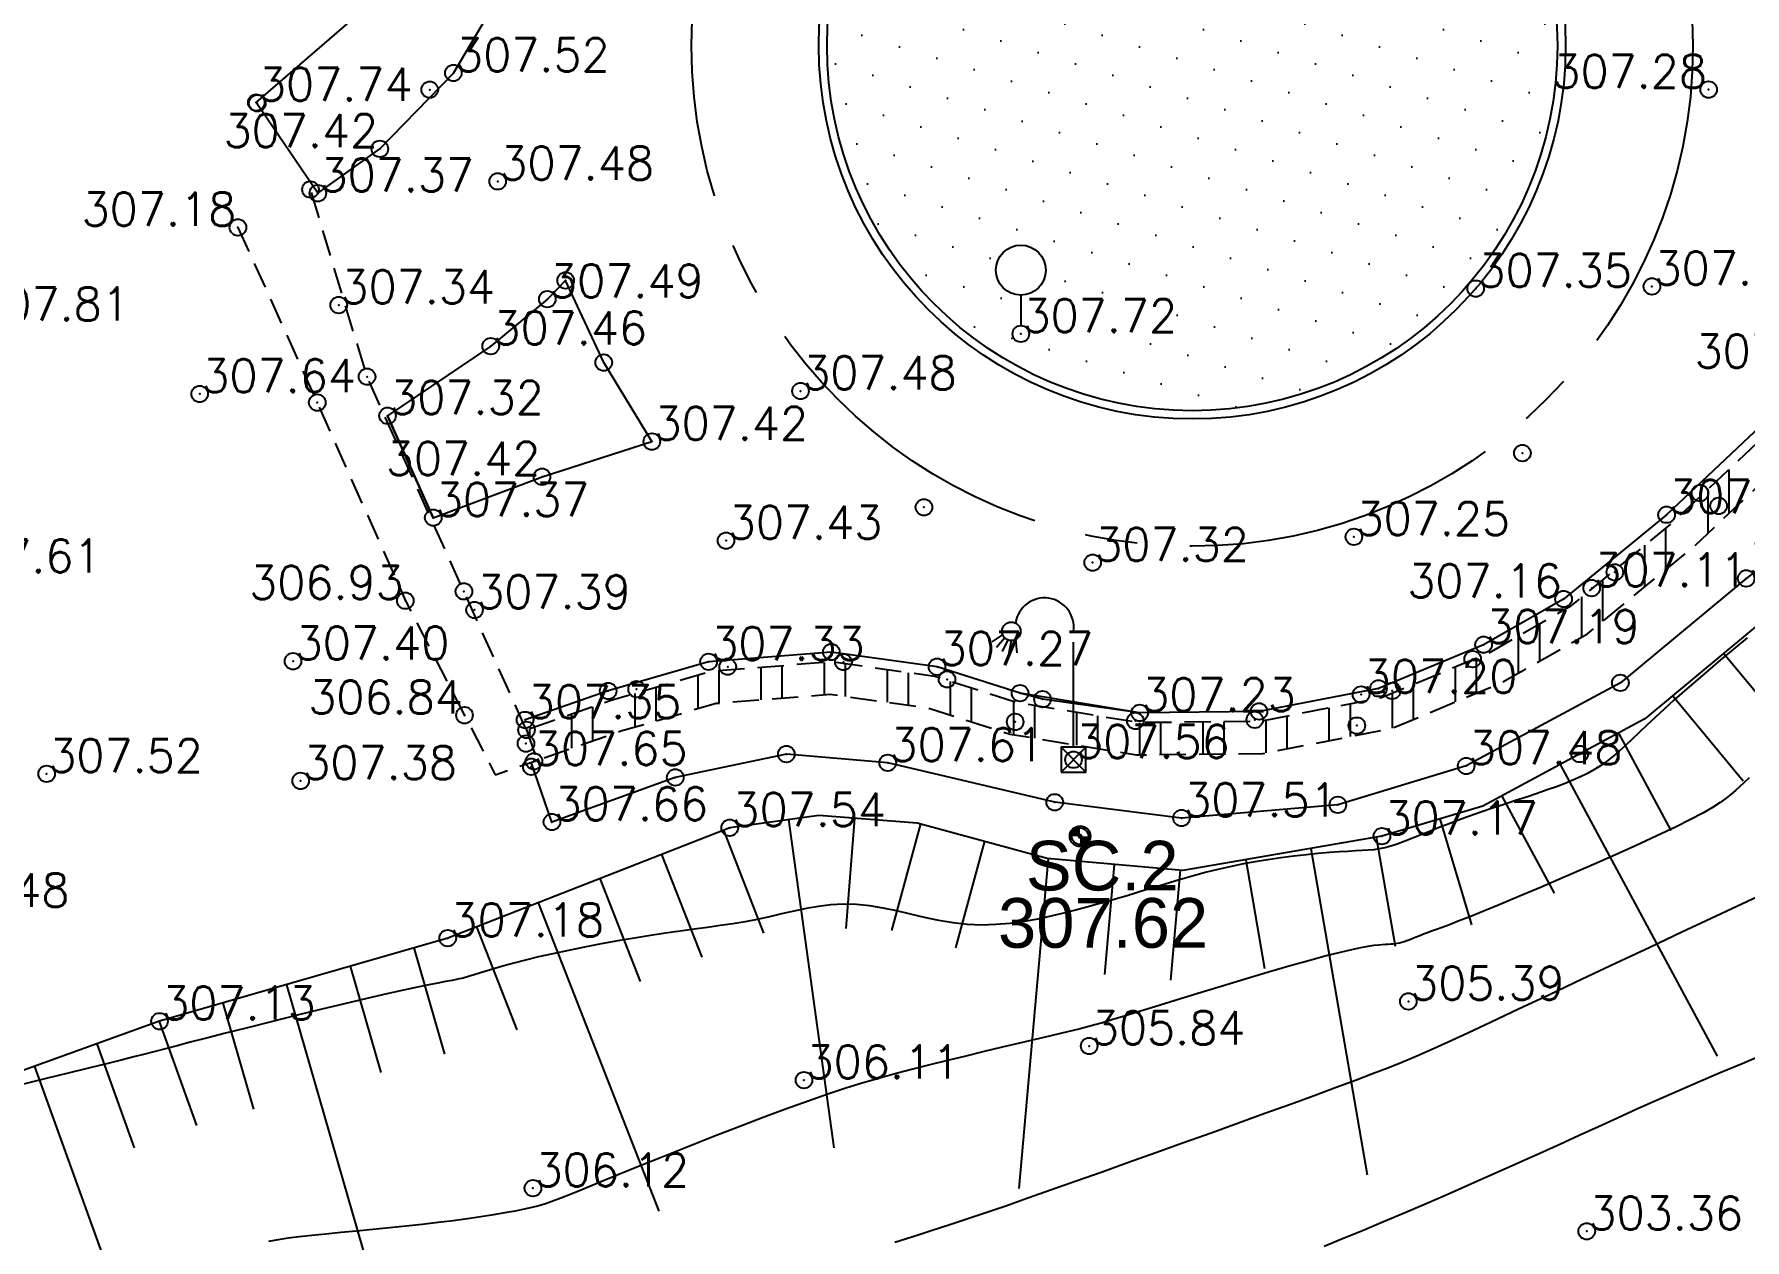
# Model space of a CAD drawing. Header units: millimetres. Extents: x 524954 to 526204, y 9523489 to 9524010.
# Drawn here: x 526040 to 526091.6, y 9523838.7 to 9523875.1 of the extents above; entities that cross this region are included whole.
import ezdxf
from ezdxf.enums import TextEntityAlignment as Align

# ---------------------------------------------------------------- set-up
doc = ezdxf.new("R2010")
doc.units = ezdxf.units.MM
doc.header["$PDMODE"] = 32
doc.header["$PDSIZE"] = 0.5
doc.linetypes.add('AXES2', pattern=[28.575, 19.05, -3.175, 3.175, -3.175])
doc.linetypes.add('CACHE2', pattern=[4.7625, 3.175, -1.5875])
for name, color, linetype in [('Axe_Route_Existante', 1, 'AXES2'), ('Bord_Route_Existante', 6, 'Continuous'), ('Caniveau', 5, 'CACHE2'), ('CN_01_00', 3, 'Continuous'), ('CN_02_00', 4, 'Continuous'), ('CN_05_00', 6, 'Continuous'), ('Haut_Talus', 30, 'Continuous'), ('Réseau_Electrique', 1, 'CACHE2'), ('Signalisation', 7, 'Continuous'), ('Talus', 2, 'Continuous'), ('TopoAlt', 3, 'Continuous'), ('TopoAlt polygo', 7, 'Continuous'), ('TOPOJIS', 7, 'Continuous'), ('TOPOJIS polygo', 1, 'Continuous'), ('TopoMat polygo', 1, 'Continuous'), ('Végétation_Plantation', 70, 'Continuous')]:
    doc.layers.add(name, color=color, linetype=linetype)
doc.layers.add('Bord_Route_Existante_POLY3D', color=6, linetype='Continuous', plot=False)
doc.layers.add('Trottoir', color=7, linetype='Continuous', true_color=0xff6666)
doc.styles.add('Arial 1.0', font='arial.ttf', dxfattribs={"width": 0.99, "height": 1})
doc.styles.add('Simplex 1.0', font='Simplex.shx', dxfattribs={"width": 0.99, "height": 1})

# ---------------------------------------------------------------- blocks, each defined once
blk = doc.blocks.new('TCPOINT M')
at = {"color": 0}
blk.add_point((0, 0), dxfattribs=at)
at = {"layer": 'TopoAlt', "style": 'Simplex 1.0', "width": 0.99}
blk.add_attdef('ALT', (0.15, 0.15), '', height=1, dxfattribs=at)
blk = doc.blocks.new('l006')
at = {"color": 0, "linetype": 'Continuous'}
for p, q in [((-0.374983, 0.374983), (0.374983, -0.374983)), ((0.374983, 0.374983), (-0.374983, -0.374983))]:
    blk.add_line(p, q, dxfattribs=at)
at = {"color": 0}
for points in [[(-2.13811, 3.780655), (-2.462092, 3.556373)], [(-2.076053, 3.680811), (-2.327604, 3.38372)], [(-1.982361, 3.616916), (-2.1506, 3.266515)], [(-1.751571, 3.624204), (-1.711147, 3.227417)], [(0, 0.374983), (0, 3.874983)], [(-1.881771, 3.595557), (-1.952051, 3.211468)]]:
    blk.add_lwpolyline(points, dxfattribs=at)
at = {"color": 0, "linetype": 'Continuous'}
blk.add_lwpolyline([(-0.374983, -0.374983), (0.374983, -0.374983), (0.374983, 0.374983), (-0.374983, 0.374983)], close=True, dxfattribs=at)
at = {"color": 0}
blk.add_circle((-1.875, 3.874983), 0.279508, dxfattribs=at)
blk.add_arc((-0.875, 3.999983), 0.883883, 351.869898, 171.869898, dxfattribs=at)
blk = doc.blocks.new('A$C6BA54C63')
at = {"layer": 'Signalisation', "color": 0, "linetype": 'Continuous'}
blk.add_line((0.753, 1.422), (0.753, 0.5), dxfattribs=at)
blk.add_circle((0.753, 2.175), 0.753, dxfattribs=at)
at = {"layer": 'Signalisation', "color": 0}
blk.add_circle((0.753, 0.25), 0.25, dxfattribs=at)
blk = doc.blocks.new('TCPOINT polygo')
at = {"color": 0, "const_width": 0.075}
blk.add_lwpolyline([(0, 0.0375, 1), (0, -0.0375, 1)], format="xyb", close=True, dxfattribs=at)
at = {"color": 0}
blk.add_point((0, 0), dxfattribs=at)
at = {"layer": 'TopoAlt polygo', "style": 'Arial 1.0', "width": 0.99}
blk.add_attdef('ALT', (0.15, 0.15), '', height=2, dxfattribs=at)
at = {"layer": 'TopoMat polygo', "style": 'Arial 1.0', "width": 0.99}
blk.add_attdef('MAT', text='', height=2, dxfattribs=at).set_placement((0.15, -2.5), align=Align.TOP_LEFT)
blk = doc.blocks.new('t014')
at = {"color": 0, "const_width": 1.249375}
for points in [[(0, 0.625313, 0.414214), (-0.625313, 0, 1)], [(0, -0.625312, 0.414214), (0.625313, 0, 0.414214)]]:
    blk.add_lwpolyline(points, format="xyb", dxfattribs=at)
at = {"color": 0}
blk.add_circle((0, 0), 1.25, dxfattribs=at)

msp = doc.modelspace()

# ---------------------------------------------------------------- hatches: boundary and pattern name
at = {"layer": 'Caniveau', "ltscale": 0.25}
h = msp.add_hatch(dxfattribs=at)
h.set_pattern_fill('ANSI32', color=256, scale=0.2, angle=45, style=0)
h.paths.add_polyline_path([(526054.857, 9523854.095), (526055.176, 9523853.18), (526057.708, 9523854.062), (526060.58, 9523854.898), (526064.019, 9523855.172), (526066.964, 9523854.76), (526069.458, 9523853.968), (526073.263, 9523853.341), (526077.094, 9523853.386), (526080.939, 9523854.129), (526084.301, 9523855.527), (526086.877, 9523856.998), (526090.101, 9523859.638), (526092.706, 9523862.087), (526095.405, 9523863.84), (526099.03, 9523865.226), (526103.952, 9523865.91), (526121.998, 9523867.558), (526149.067, 9523868.648), (526170.61, 9523869.449), (526170.562, 9523870.583), (526148.921, 9523869.666), (526121.916, 9523868.629), (526103.953, 9523866.946), (526098.782, 9523866.169), (526094.963, 9523864.709), (526092.105, 9523862.853), (526089.461, 9523860.366), (526086.326, 9523857.799), (526083.873, 9523856.399), (526080.658, 9523855.062), (526076.996, 9523854.354), (526073.337, 9523854.311), (526069.684, 9523854.913), (526067.179, 9523855.709), (526064.048, 9523856.147), (526060.405, 9523855.856), (526057.413, 9523854.986)])
at = {"layer": 'Végétation_Plantation'}
h = msp.add_hatch(dxfattribs=at)
h.set_pattern_fill('PELOUSE', color=256, scale=0.5, angle=285, style=0)
h.set_pattern_definition([(285, (0, 0), (1.12768772948, -0.34488459633), [0, -1.25])])
h.paths.add_polyline_path([(526085.968, 9523874.749, 0.165467), (526083.682, 9523881.47, -0.181898), (526083.185, 9523881.283), (526083.185, 9523880.361, -0.414214), (526083.435, 9523880.111, -1), (526082.935, 9523880.111, -0.414214), (526083.185, 9523880.361), (526083.185, 9523881.283, -0.414163), (526082.432, 9523882.036, -0.213595), (526082.684, 9523882.598, 0.347345), (526069.104, 9523884.091, -0.320976), (526068.391, 9523883.581), (526068.391, 9523882.659, -0.414214), (526068.641, 9523882.409, -1), (526068.141, 9523882.409, -0.414214), (526068.391, 9523882.659), (526068.391, 9523883.581, -0.010472), (526068.359, 9523883.581, 0.23673), (526063.929, 9523874.749, 1)])
h.paths.add_polyline_path([(526070.529, 9523867.973, -0.414265), (526069.776, 9523867.22), (526069.776, 9523866.298, -0.414214), (526070.026, 9523866.048, -1), (526069.526, 9523866.048, -0.414214), (526069.776, 9523866.298), (526069.776, 9523867.22, -0.414163), (526069.023, 9523867.973, -1)], flags=16)
h.paths.add_polyline_path([(526067.77, 9523883.423), (526070.943, 9523883.423), (526070.943, 9523884.173), (526067.77, 9523884.173)], flags=24)
h.paths.add_polyline_path([(526083.429, 9523867.339), (526086.579, 9523867.339), (526086.579, 9523868.089), (526083.429, 9523868.089)], flags=9)
h.paths.add_polyline_path([(526083.11, 9523880.036), (526086.26, 9523880.036), (526086.26, 9523880.786), (526083.11, 9523880.786)], flags=9)
h.paths.add_polyline_path([(526068.316, 9523882.334), (526071.394, 9523882.334), (526071.394, 9523883.084), (526068.316, 9523883.084)], flags=25)
h.paths.add_polyline_path([(526069.701, 9523865.973), (526072.874, 9523865.973), (526072.874, 9523866.723), (526069.701, 9523866.723)], flags=24)

# ---------------------------------------------------------------- linework, layer by layer
at = {"layer": 'Axe_Route_Existante', "ltscale": 0.5}
msp.add_circle((526074.949, 9523874.749), 15.112, dxfattribs=at)
at = {"layer": 'Bord_Route_Existante', "flags": 128}
for points in [[(526048.558, 9523870.293), (526050.43, 9523871.633), (526052.649, 9523873.921), (526054.576, 9523877.162)], [(526169.489, 9523870.738), (526148.91, 9523869.964), (526121.897, 9523868.926), (526103.917, 9523867.242), (526098.706, 9523866.459), (526094.827, 9523864.976), (526091.921, 9523863.088), (526089.265, 9523860.59), (526086.157, 9523858.045), (526083.742, 9523856.667), (526080.572, 9523855.348), (526076.965, 9523854.652), (526073.36, 9523854.608), (526069.754, 9523855.203), (526067.246, 9523856), (526064.056, 9523856.446), (526060.351, 9523856.15), (526057.322, 9523855.269), (526054.814, 9523854.395)], [(526052.042, 9523860.5), (526055.325, 9523861.736), (526058.639, 9523862.797), (526057.188, 9523865.181), (526056.038, 9523867.661), (526055.485, 9523867.096), (526053.778, 9523865.676), (526050.662, 9523863.578)], [(526052.042, 9523860.5), (526050.662, 9523863.578)]]:
    msp.add_lwpolyline(points, dxfattribs=at)
at = {"layer": 'Bord_Route_Existante'}
msp.add_circle((526074.949, 9523874.749), 11.27, dxfattribs=at)
at = {"layer": 'Bord_Route_Existante_POLY3D'}
for points in [[(526048.558, 9523870.293, 307.37), (526050.43, 9523871.633, 307.42), (526052.649, 9523873.921, 307.52), (526054.576, 9523877.162, 307.61)], [(526169.489, 9523870.738, 303.29), (526148.91, 9523869.964, 304.22), (526121.897, 9523868.926, 305.65), (526112.091, 9523868.027, 306.31), (526109.499, 9523867.81, 306.49), (526103.962, 9523867.286, 306.81), (526103.917, 9523867.242, 306.78), (526098.706, 9523866.459, 306.99), (526094.827, 9523864.976, 307.07), (526091.921, 9523863.088, 307.14), (526089.265, 9523860.59, 307.15), (526086.157, 9523858.045, 307.16), (526083.742, 9523856.667, 307.19), (526080.572, 9523855.348, 307.21), (526076.965, 9523854.652, 307.21), (526073.36, 9523854.608, 307.23), (526070.431, 9523855.021, 307.26), (526069.754, 9523855.203, 307.25), (526067.246, 9523856, 307.27), (526064.056, 9523856.446, 307.3), (526060.351, 9523856.15, 307.33), (526057.322, 9523855.269, 307.38), (526054.814, 9523854.395, 307.35)]]:
    msp.add_polyline3d(points, dxfattribs=at)
msp.add_polyline3d([(526050.662, 9523863.578, 307.32), (526052.042, 9523860.5, 307.37), (526055.325, 9523861.736, 307.42), (526058.639, 9523862.797, 307.42), (526057.188, 9523865.181, 307.46), (526056.038, 9523867.661, 307.5), (526055.485, 9523867.096, 307.49), (526053.778, 9523865.676, 307.46)], close=True, dxfattribs=at)
at = {"layer": 'Caniveau', "ltscale": 0.25, "flags": 128}
for points in [[(526054.857, 9523854.095), (526055.176, 9523853.18), (526057.708, 9523854.062), (526060.58, 9523854.898), (526064.019, 9523855.172), (526066.964, 9523854.76), (526069.458, 9523853.968), (526073.263, 9523853.341), (526077.094, 9523853.386), (526080.939, 9523854.129), (526084.301, 9523855.527), (526086.877, 9523856.998), (526090.101, 9523859.638), (526092.706, 9523862.087), (526095.405, 9523863.84), (526099.03, 9523865.226), (526103.952, 9523865.91), (526121.998, 9523867.558), (526149.067, 9523868.648), (526170.61, 9523869.449), (526170.562, 9523870.583), (526148.921, 9523869.666), (526121.916, 9523868.629), (526103.953, 9523866.946), (526098.782, 9523866.169), (526094.963, 9523864.709), (526092.105, 9523862.853), (526089.461, 9523860.366), (526086.326, 9523857.799), (526083.873, 9523856.399), (526080.658, 9523855.062), (526076.996, 9523854.354), (526073.337, 9523854.311), (526069.684, 9523854.913), (526067.179, 9523855.709), (526064.048, 9523856.147), (526060.405, 9523855.856), (526057.413, 9523854.986), (526054.857, 9523854.095)], [(526054.841, 9523854.131), (526052.967, 9523858.276), (526050.044, 9523864.756), (526048.336, 9523870.406)], [(526046.146, 9523869.261), (526048.54, 9523863.974), (526051.2, 9523857.994), (526053.912, 9523852.74), (526055.165, 9523853.176)]]:
    msp.add_lwpolyline(points, dxfattribs=at)
at = {"layer": 'CN_01_00', "elevation": 307, "flags": 128}
msp.add_lwpolyline([(526091.696, 9523856.876), (526091.284, 9523856.534), (526090.887, 9523856.201), (526090.507, 9523855.879), (526090.146, 9523855.57), (526089.805, 9523855.273), (526089.485, 9523854.991), (526089.19, 9523854.723), (526088.919, 9523854.472), (526088.671, 9523854.237), (526088.441, 9523854.018), (526088.227, 9523853.814), (526088.025, 9523853.625), (526087.831, 9523853.45), (526087.643, 9523853.29), (526087.456, 9523853.145), (526087.268, 9523853.012), (526087.075, 9523852.891), (526086.875, 9523852.78), (526086.665, 9523852.675), (526086.441, 9523852.575), (526086.202, 9523852.478), (526085.944, 9523852.38), (526085.665, 9523852.281), (526085.362, 9523852.177), (526085.041, 9523852.069), (526084.705, 9523851.959), (526084.36, 9523851.845), (526084.011, 9523851.729), (526083.663, 9523851.611), (526083.321, 9523851.492), (526082.99, 9523851.372), (526082.675, 9523851.253), (526082.376, 9523851.135), (526082.094, 9523851.021), (526081.829, 9523850.914), (526081.581, 9523850.814), (526081.35, 9523850.725), (526081.136, 9523850.647), (526080.94, 9523850.584), (526080.761, 9523850.537), (526080.592, 9523850.503), (526080.427, 9523850.479), (526080.257, 9523850.463), (526080.075, 9523850.451), (526079.875, 9523850.441), (526079.648, 9523850.429), (526079.387, 9523850.413), (526079.088, 9523850.39), (526078.755, 9523850.36), (526078.395, 9523850.323), (526078.016, 9523850.28), (526077.625, 9523850.229), (526077.228, 9523850.172), (526076.834, 9523850.109), (526076.449, 9523850.04), (526076.079, 9523849.964), (526075.724, 9523849.884), (526075.383, 9523849.8), (526075.054, 9523849.713), (526074.737, 9523849.623), (526074.429, 9523849.533), (526074.13, 9523849.442), (526073.839, 9523849.352), (526073.553, 9523849.264), (526073.269, 9523849.177), (526072.985, 9523849.091), (526072.696, 9523849.005), (526072.399, 9523848.919), (526072.091, 9523848.831), (526071.768, 9523848.742), (526071.426, 9523848.652), (526071.064, 9523848.559), (526070.683, 9523848.469), (526070.285, 9523848.385), (526069.875, 9523848.312), (526069.454, 9523848.255), (526069.026, 9523848.218), (526068.594, 9523848.205), (526068.161, 9523848.222), (526067.729, 9523848.271), (526067.299, 9523848.344), (526066.873, 9523848.434), (526066.45, 9523848.532), (526066.033, 9523848.629), (526065.621, 9523848.716), (526065.216, 9523848.784), (526064.817, 9523848.826), (526064.427, 9523848.834), (526064.044, 9523848.812), (526063.666, 9523848.767), (526063.293, 9523848.702), (526062.924, 9523848.625), (526062.556, 9523848.542), (526062.19, 9523848.457), (526061.823, 9523848.377), (526061.456, 9523848.306), (526061.083, 9523848.243), (526060.704, 9523848.186), (526060.315, 9523848.131), (526059.912, 9523848.077), (526059.493, 9523848.02), (526059.056, 9523847.959), (526058.596, 9523847.89), (526058.113, 9523847.812), (526057.615, 9523847.725), (526057.11, 9523847.633), (526056.609, 9523847.536), (526056.12, 9523847.438), (526055.653, 9523847.338), (526055.217, 9523847.241), (526054.822, 9523847.147), (526054.474, 9523847.057), (526054.171, 9523846.974), (526053.905, 9523846.897), (526053.672, 9523846.825), (526053.465, 9523846.76), (526053.279, 9523846.702), (526053.107, 9523846.65), (526052.944, 9523846.606), (526052.783, 9523846.568), (526052.611, 9523846.532), (526052.416, 9523846.496), (526052.185, 9523846.452), (526051.904, 9523846.399), (526051.562, 9523846.33), (526051.145, 9523846.242), (526050.64, 9523846.129), (526050.04, 9523845.99), (526049.365, 9523845.83), (526048.642, 9523845.654), (526047.895, 9523845.47), (526047.15, 9523845.285), (526046.435, 9523845.106), (526045.774, 9523844.939), (526045.193, 9523844.791), (526044.71, 9523844.667), (526044.308, 9523844.562), (526043.961, 9523844.472), (526043.645, 9523844.389), (526043.333, 9523844.308), (526043.001, 9523844.223), (526042.624, 9523844.127), (526042.175, 9523844.015), (526041.637, 9523843.883), (526041.026, 9523843.733), (526040.363, 9523843.573), (526039.671, 9523843.407)], dxfattribs=at)
at = {"layer": 'CN_02_00', "flags": 128}
for points, elevation in [([(526091.76, 9523852.644), (526091.61, 9523852.512), (526091.472, 9523852.386), (526091.343, 9523852.268), (526091.211, 9523852.151), (526091.062, 9523852.03), (526090.88, 9523851.9), (526090.651, 9523851.753), (526090.359, 9523851.584), (526089.99, 9523851.389), (526089.53, 9523851.159), (526088.969, 9523850.893), (526088.327, 9523850.598), (526087.63, 9523850.285), (526086.903, 9523849.964), (526086.173, 9523849.647), (526085.464, 9523849.342), (526084.803, 9523849.062), (526084.214, 9523848.815), (526083.719, 9523848.612), (526083.311, 9523848.447), (526082.979, 9523848.317), (526082.71, 9523848.214), (526082.495, 9523848.134), (526082.32, 9523848.071), (526082.175, 9523848.019), (526082.047, 9523847.973), (526081.928, 9523847.928), (526081.815, 9523847.883), (526081.708, 9523847.84), (526081.607, 9523847.799), (526081.513, 9523847.761), (526081.426, 9523847.728), (526081.345, 9523847.698), (526081.271, 9523847.674), (526081.203, 9523847.656), (526081.139, 9523847.644), (526081.076, 9523847.635), (526081.012, 9523847.628), (526080.943, 9523847.624), (526080.867, 9523847.62), (526080.781, 9523847.616), (526080.682, 9523847.61), (526080.567, 9523847.6), (526080.426, 9523847.584), (526080.25, 9523847.558), (526080.028, 9523847.518), (526079.752, 9523847.459), (526079.411, 9523847.378), (526078.995, 9523847.272), (526078.494, 9523847.137), (526077.904, 9523846.97), (526077.246, 9523846.778), (526076.545, 9523846.57), (526075.826, 9523846.353), (526075.115, 9523846.138), (526074.438, 9523845.931), (526073.821, 9523845.741), (526073.289, 9523845.577), (526072.86, 9523845.445), (526072.519, 9523845.341), (526072.243, 9523845.258), (526072.008, 9523845.19), (526071.791, 9523845.131), (526071.568, 9523845.074), (526071.318, 9523845.013), (526071.016, 9523844.941), (526070.645, 9523844.853), (526070.213, 9523844.751), (526069.731, 9523844.638), (526069.212, 9523844.515), (526068.67, 9523844.386), (526068.117, 9523844.252), (526067.565, 9523844.118), (526067.028, 9523843.984), (526066.514, 9523843.853), (526066.016, 9523843.722), (526065.521, 9523843.585), (526065.02, 9523843.438), (526064.499, 9523843.277), (526063.948, 9523843.096), (526063.354, 9523842.892), (526062.707, 9523842.659), (526062, 9523842.396), (526061.249, 9523842.109), (526060.476, 9523841.808), (526059.702, 9523841.503), (526058.95, 9523841.202), (526058.239, 9523840.916), (526057.593, 9523840.653), (526057.032, 9523840.424), (526056.572, 9523840.235), (526056.2, 9523840.084), (526055.897, 9523839.963), (526055.647, 9523839.868), (526055.428, 9523839.792), (526055.224, 9523839.731), (526055.015, 9523839.677), (526054.783, 9523839.626), (526054.512, 9523839.572), (526054.203, 9523839.516), (526053.859, 9523839.458), (526053.481, 9523839.399), (526053.075, 9523839.339), (526052.642, 9523839.28), (526052.187, 9523839.222), (526051.711, 9523839.166), (526051.219, 9523839.113), (526050.719, 9523839.062), (526050.218, 9523839.013), (526049.725, 9523838.966), (526049.248, 9523838.921), (526048.796, 9523838.877), (526048.376, 9523838.835), (526047.997, 9523838.793), (526047.663, 9523838.75), (526047.359, 9523838.705), (526047.069, 9523838.652)], 306), ([(526092.185, 9523844.285), (526091.544, 9523844.017), (526090.886, 9523843.74), (526090.227, 9523843.459), (526089.582, 9523843.181), (526088.964, 9523842.909), (526088.367, 9523842.643), (526087.784, 9523842.38), (526087.208, 9523842.117), (526086.63, 9523841.853), (526086.043, 9523841.584), (526085.439, 9523841.309), (526084.809, 9523841.025), (526084.151, 9523840.731), (526083.469, 9523840.429), (526082.776, 9523840.125), (526082.08, 9523839.823), (526081.393, 9523839.528), (526080.725, 9523839.244), (526080.086, 9523838.976), (526079.486, 9523838.729), (526078.933, 9523838.505)], 304)]:
    msp.add_lwpolyline(points, dxfattribs=dict(at, elevation=elevation))
at = {"layer": 'CN_05_00', "elevation": 305, "flags": 128}
msp.add_lwpolyline([(526092.006, 9523849.06), (526091.382, 9523848.767), (526090.613, 9523848.405), (526089.726, 9523847.987), (526088.758, 9523847.529), (526087.745, 9523847.05), (526086.723, 9523846.568), (526085.729, 9523846.099), (526084.799, 9523845.661), (526083.97, 9523845.272), (526083.268, 9523844.944), (526082.675, 9523844.671), (526082.164, 9523844.44), (526081.709, 9523844.241), (526081.28, 9523844.06), (526080.85, 9523843.887), (526080.393, 9523843.709), (526079.88, 9523843.516), (526079.29, 9523843.297), (526078.63, 9523843.054), (526077.91, 9523842.792), (526077.144, 9523842.514), (526076.342, 9523842.225), (526075.519, 9523841.928), (526074.684, 9523841.629), (526073.851, 9523841.33), (526073.03, 9523841.036), (526072.229, 9523840.75), (526071.451, 9523840.473), (526070.704, 9523840.208), (526069.991, 9523839.957), (526069.32, 9523839.723), (526068.694, 9523839.508), (526068.12, 9523839.314), (526067.601, 9523839.142), (526067.133, 9523838.991), (526066.709, 9523838.856), (526066.324, 9523838.736), (526065.971, 9523838.626)], dxfattribs=at)
at = {"layer": 'Haut_Talus', "flags": 128}
msp.add_lwpolyline([(526171.033, 9523866.062), (526156.593, 9523865.719), (526127.429, 9523864.659), (526104.337, 9523863.009), (526102.126, 9523862.69), (526100.567, 9523862.248), (526096.886, 9523861.016), (526092.485, 9523857.645), (526088.608, 9523854.425), (526083.723, 9523851.792), (526080.674, 9523850.887), (526074.664, 9523849.851), (526070.573, 9523850.218), (526066.649, 9523851.282), (526063.677, 9523851.512), (526060.991, 9523851.142), (526052.479, 9523847.81), (526043.781, 9523845.3), (526034.415, 9523841.924), (526030.413, 9523840.534), (526023.419, 9523838.01), (526017.005, 9523833.556), (526013.158, 9523827.175)], dxfattribs=at)
at = {"layer": 'Talus'}
for p, q in [((526090.991, 9523856.404), (526093.12, 9523853.84)), ((526090.991, 9523856.404), (526093.12, 9523853.84)), ((526089.452, 9523855.126), (526091.582, 9523852.562)), ((526089.452, 9523855.126), (526091.582, 9523852.562)), ((526087.813, 9523853.997), (526089.395, 9523851.063)), ((526087.813, 9523853.997), (526089.395, 9523851.063)), ((526086.053, 9523853.048), (526090.797, 9523844.245)), ((526086.053, 9523853.048), (526090.797, 9523844.245)), ((526084.292, 9523852.099), (526085.874, 9523849.165)), ((526084.292, 9523852.099), (526085.874, 9523849.165)), ((526060.797, 9523851.066), (526062.012, 9523847.962)), ((526060.797, 9523851.066), (526062.012, 9523847.962)), ((526062.766, 9523851.386), (526064.13, 9523841.48)), ((526062.766, 9523851.386), (526064.13, 9523841.48)), ((526064.754, 9523851.429), (526064.497, 9523848.105)), ((526064.754, 9523851.429), (526064.497, 9523848.105)), ((526066.745, 9523851.256), (526065.872, 9523848.039)), ((526066.745, 9523851.256), (526065.872, 9523848.039)), ((526082.426, 9523851.407), (526083.375, 9523848.212)), ((526082.426, 9523851.407), (526083.375, 9523848.212)), ((526068.675, 9523850.733), (526067.803, 9523847.516)), ((526068.675, 9523850.733), (526067.803, 9523847.516)), ((526078.533, 9523850.518), (526080.231, 9523840.663)), ((526078.533, 9523850.518), (526080.231, 9523840.663)), ((526080.504, 9523850.857), (526081.07, 9523847.572)), ((526080.504, 9523850.857), (526081.07, 9523847.572)), ((526058.934, 9523850.337), (526060.149, 9523847.233)), ((526058.934, 9523850.337), (526060.149, 9523847.233)), ((526070.606, 9523850.215), (526069.713, 9523840.255)), ((526070.606, 9523850.215), (526069.713, 9523840.255)), ((526072.598, 9523850.036), (526072.3, 9523846.717)), ((526072.598, 9523850.036), (526072.3, 9523846.717)), ((526076.562, 9523850.178), (526077.128, 9523846.893)), ((526076.562, 9523850.178), (526077.128, 9523846.893)), ((526057.072, 9523849.607), (526058.287, 9523846.504)), ((526057.072, 9523849.607), (526058.287, 9523846.504)), ((526074.59, 9523849.858), (526074.292, 9523846.538)), ((526074.59, 9523849.858), (526074.292, 9523846.538)), ((526055.209, 9523848.878), (526058.855, 9523839.567)), ((526055.209, 9523848.878), (526058.855, 9523839.567)), ((526053.347, 9523848.149), (526054.562, 9523845.045)), ((526053.347, 9523848.149), (526054.562, 9523845.045)), ((526051.453, 9523847.514), (526052.377, 9523844.311)), ((526051.453, 9523847.514), (526052.377, 9523844.311)), ((526049.531, 9523846.959), (526050.455, 9523843.757)), ((526049.531, 9523846.959), (526050.455, 9523843.757)), ((526047.61, 9523846.405), (526050.382, 9523836.797)), ((526047.61, 9523846.405), (526050.382, 9523836.797)), ((526045.688, 9523845.85), (526046.612, 9523842.648)), ((526045.688, 9523845.85), (526046.612, 9523842.648)), ((526043.767, 9523845.295), (526044.897, 9523842.159)), ((526043.767, 9523845.295), (526044.897, 9523842.159)), ((526041.885, 9523844.617), (526043.016, 9523841.481)), ((526041.885, 9523844.617), (526043.016, 9523841.481)), ((526040.004, 9523843.939), (526043.395, 9523834.531)), ((526040.004, 9523843.939), (526043.395, 9523834.531))]:
    msp.add_line(p, q, dxfattribs=at)
at = {"layer": 'Trottoir', "elevation": 307.739, "flags": 128}
msp.add_lwpolyline([(526048.558, 9523870.293), (526046.701, 9523873.032), (526049.794, 9523875.706), (526051.897, 9523879.387), (526052.702, 9523884.768), (526051.873, 9523888.666), (526050.35, 9523891.427), (526047.127, 9523894.46), (526042.495, 9523896.499), (526039.066, 9523896.827), (526034.695, 9523895.948), (526031.391, 9523893.944), (526027.716, 9523889.404), (526024.699, 9523882.254), (526021.841, 9523880.046), (526019.071, 9523877.893), (526019.071, 9523877.893), (526015.353, 9523875.532), (526013.783, 9523873.096), (526013.783, 9523873.096)], dxfattribs=at)
at = {"layer": 'Trottoir', "flags": 128}
msp.add_lwpolyline([(526170.933, 9523867.731), (526164.935, 9523867.549), (526149.156, 9523867.004), (526126.848, 9523866.163), (526122.094, 9523865.942), (526104.15, 9523864.303), (526101.853, 9523863.972), (526100.18, 9523863.497), (526096.264, 9523862.186), (526091.669, 9523858.668), (526087.873, 9523855.514), (526083.218, 9523853.006), (526079.344, 9523851.832), (526074.626, 9523851.435), (526070.799, 9523851.91), (526065.759, 9523853.102), (526062.699, 9523853.364), (526059.346, 9523852.66), (526055.623, 9523851.314), (526054.995, 9523853.117)], dxfattribs=at)
at = {"layer": 'Trottoir'}
msp.add_circle((526074.949, 9523874.749), 11.02, dxfattribs=at)

# ---------------------------------------------------------------- block references
at = {"layer": 'Réseau_Electrique'}
msp.add_blockref('l006', (526071.366, 9523853.195), dxfattribs=at)
at = {"layer": 'Signalisation'}
msp.add_blockref('A$C6BA54C63', (526069.023, 9523865.798), dxfattribs=at)
at = {"layer": 'TOPOJIS'}
ref = msp.add_blockref('TCPOINT M', (526052.649, 9523873.921, 307.52), dxfattribs=at)
ref.add_attrib('ALT', '307.52', (526052.699, 9523873.971, 307.52), dxfattribs={"layer": 'TopoAlt', "height": 1, "style": 'Simplex 1.0', "width": 0.99})
ref = msp.add_blockref('TCPOINT M', (526090.535, 9523873.421, 307.28), dxfattribs=at)
ref.add_attrib('ALT', '307.28', dxfattribs={"layer": 'TopoAlt', "height": 1, "style": 'Simplex 1.0', "width": 0.99}).set_placement((526090.485, 9523873.471, 307.28), align=Align.RIGHT)
ref = msp.add_blockref('TCPOINT M', (526046.701, 9523873.032, 307.74), dxfattribs=at)
ref.add_attrib('ALT', '307.74', (526046.751, 9523873.082, 307.74), dxfattribs={"layer": 'TopoAlt', "height": 1, "style": 'Simplex 1.0', "width": 0.99})
for p in [(526051.937, 9523873.418, 307.46), (526046.73, 9523873.008, 307.73), (526048.336, 9523870.406, 307.34), (526056.038, 9523867.661, 307.5), (526057.188, 9523865.181, 307.46), (526050.044, 9523864.756, 307.33), (526048.54, 9523863.974, 306.99), (526084.915, 9523862.45, 307.23), (526090.275, 9523861.242, 307.09), (526066.85, 9523860.813, 307.38), (526090.835, 9523860.855, 306.47), (526087.703, 9523858.851, 307.13), (526052.967, 9523858.276, 307.38), (526064.056, 9523856.446, 307.3), (526060.93, 9523856.003, 307.31), (526064.422, 9523856.144, 307.28), (526083.414, 9523856.231, 307.13), (526067.548, 9523855.621, 307.24), (526080.572, 9523855.348, 307.21), (526087.873, 9523855.514, 307.43), (526057.322, 9523855.269, 307.38), (526058.18, 9523855.325, 307.35), (526069.754, 9523855.203, 307.25), (526070.431, 9523855.021, 307.26), (526080.984, 9523855.275, 307.16), (526069.605, 9523854.336, 306.58), (526073.234, 9523854.365, 307.2), (526076.837, 9523854.4, 307.17), (526076.965, 9523854.652, 307.21), (526054.857, 9523854.095, 307.38), (526079.917, 9523854.224, 306.53), (526054.84, 9523853.682, 306.74), (526062.699, 9523853.364, 307.68), (526086.643, 9523853.366, 307.26), (526055.08, 9523853.147, 306.71), (526059.346, 9523852.66, 307.73), (526070.799, 9523851.91, 307.58), (526079.344, 9523851.832, 307.47)]:
    msp.add_blockref('TCPOINT M', p, dxfattribs=at)
ref = msp.add_blockref('TCPOINT M', (526050.43, 9523871.633, 307.42), dxfattribs=at)
ref.add_attrib('ALT', '307.42', dxfattribs={"layer": 'TopoAlt', "height": 1, "style": 'Simplex 1.0', "width": 0.99}).set_placement((526050.38, 9523871.683, 307.42), align=Align.RIGHT)
ref = msp.add_blockref('TCPOINT M', (526053.986, 9523870.651, 307.48), dxfattribs=at)
ref.add_attrib('ALT', '307.48', (526054.036, 9523870.701, 307.48), dxfattribs={"layer": 'TopoAlt', "height": 1, "style": 'Simplex 1.0', "width": 0.99})
ref = msp.add_blockref('TCPOINT M', (526048.558, 9523870.293, 307.37), dxfattribs=at)
ref.add_attrib('ALT', '307.37', (526048.608, 9523870.343, 307.37), dxfattribs={"layer": 'TopoAlt', "height": 1, "style": 'Simplex 1.0', "width": 0.99})
ref = msp.add_blockref('TCPOINT M', (526046.146, 9523869.261, 307.18), dxfattribs=at)
ref.add_attrib('ALT', '307.18', dxfattribs={"layer": 'TopoAlt', "height": 1, "style": 'Simplex 1.0', "width": 0.99}).set_placement((526046.096, 9523869.311, 307.18), align=Align.RIGHT)
ref = msp.add_blockref('TCPOINT M', (526088.824, 9523867.481, 307.22), dxfattribs=at)
ref.add_attrib('ALT', '307.22', (526088.874, 9523867.531, 307.22), dxfattribs={"layer": 'TopoAlt', "height": 1, "style": 'Simplex 1.0', "width": 0.99})
ref = msp.add_blockref('TCPOINT M', (526055.485, 9523867.096, 307.49), dxfattribs=at)
ref.add_attrib('ALT', '307.49', (526055.535, 9523867.146, 307.49), dxfattribs={"layer": 'TopoAlt', "height": 1, "style": 'Simplex 1.0', "width": 0.99})
ref = msp.add_blockref('TCPOINT M', (526083.504, 9523867.414, 307.35), dxfattribs=at)
ref.add_attrib('ALT', '307.35', (526083.554, 9523867.464, 307.35), dxfattribs={"layer": 'TopoAlt', "height": 1, "style": 'Simplex 1.0', "width": 0.99})
ref = msp.add_blockref('TCPOINT M', (526049.189, 9523866.917, 307.34), dxfattribs=at)
ref.add_attrib('ALT', '307.34', (526049.239, 9523866.967, 307.34), dxfattribs={"layer": 'TopoAlt', "height": 1, "style": 'Simplex 1.0', "width": 0.99})
ref = msp.add_blockref('TCPOINT M', (526038.169, 9523866.398, 307.81), dxfattribs=at)
ref.add_attrib('ALT', '307.81', (526038.219, 9523866.448, 307.81), dxfattribs={"layer": 'TopoAlt', "height": 1, "style": 'Simplex 1.0', "width": 0.99})
ref = msp.add_blockref('TCPOINT M', (526069.776, 9523866.048, 307.72), dxfattribs=at)
ref.add_attrib('ALT', '307.72', (526069.826, 9523866.098, 307.72), dxfattribs={"layer": 'TopoAlt', "height": 1, "style": 'Simplex 1.0', "width": 0.99})
ref = msp.add_blockref('TCPOINT M', (526053.778, 9523865.676, 307.46), dxfattribs=at)
ref.add_attrib('ALT', '307.46', (526053.828, 9523865.726, 307.46), dxfattribs={"layer": 'TopoAlt', "height": 1, "style": 'Simplex 1.0', "width": 0.99})
ref = msp.add_blockref('TCPOINT M', (526094.827, 9523864.976, 307.07), dxfattribs=at)
ref.add_attrib('ALT', '307.07', dxfattribs={"layer": 'TopoAlt', "height": 1, "style": 'Simplex 1.0', "width": 0.99}).set_placement((526094.777, 9523865.026, 307.07), align=Align.RIGHT)
ref = msp.add_blockref('TCPOINT M', (526044.992, 9523864.234, 307.64), dxfattribs=at)
ref.add_attrib('ALT', '307.64', (526045.042, 9523864.284, 307.64), dxfattribs={"layer": 'TopoAlt', "height": 1, "style": 'Simplex 1.0', "width": 0.99})
ref = msp.add_blockref('TCPOINT M', (526063.127, 9523864.323, 307.48), dxfattribs=at)
ref.add_attrib('ALT', '307.48', (526063.177, 9523864.373, 307.48), dxfattribs={"layer": 'TopoAlt', "height": 1, "style": 'Simplex 1.0', "width": 0.99})
ref = msp.add_blockref('TCPOINT M', (526050.662, 9523863.578, 307.32), dxfattribs=at)
ref.add_attrib('ALT', '307.32', (526050.712, 9523863.628, 307.32), dxfattribs={"layer": 'TopoAlt', "height": 1, "style": 'Simplex 1.0', "width": 0.99})
ref = msp.add_blockref('TCPOINT M', (526058.639, 9523862.797, 307.42), dxfattribs=at)
ref.add_attrib('ALT', '307.42', (526058.689, 9523862.847, 307.42), dxfattribs={"layer": 'TopoAlt', "height": 1, "style": 'Simplex 1.0', "width": 0.99})
ref = msp.add_blockref('TCPOINT M', (526055.325, 9523861.736, 307.42), dxfattribs=at)
ref.add_attrib('ALT', '307.42', dxfattribs={"layer": 'TopoAlt', "height": 1, "style": 'Simplex 1.0', "width": 0.99}).set_placement((526055.275, 9523861.786, 307.42), align=Align.RIGHT)
ref = msp.add_blockref('TCPOINT M', (526052.042, 9523860.5, 307.37), dxfattribs=at)
ref.add_attrib('ALT', '307.37', (526052.092, 9523860.55, 307.37), dxfattribs={"layer": 'TopoAlt', "height": 1, "style": 'Simplex 1.0', "width": 0.99})
ref = msp.add_blockref('TCPOINT M', (526089.265, 9523860.59, 307.15), dxfattribs=at)
ref.add_attrib('ALT', '307.15', (526089.315, 9523860.64, 307.15), dxfattribs={"layer": 'TopoAlt', "height": 1, "style": 'Simplex 1.0', "width": 0.99})
ref = msp.add_blockref('TCPOINT M', (526060.878, 9523859.807, 307.43), dxfattribs=at)
ref.add_attrib('ALT', '307.43', (526060.928, 9523859.857, 307.43), dxfattribs={"layer": 'TopoAlt', "height": 1, "style": 'Simplex 1.0', "width": 0.99})
ref = msp.add_blockref('TCPOINT M', (526079.828, 9523859.922, 307.25), dxfattribs=at)
ref.add_attrib('ALT', '307.25', (526079.878, 9523859.972, 307.25), dxfattribs={"layer": 'TopoAlt', "height": 1, "style": 'Simplex 1.0', "width": 0.99})
ref = msp.add_blockref('TCPOINT M', (526037.315, 9523858.795, 307.61), dxfattribs=at)
ref.add_attrib('ALT', '307.61', (526037.365, 9523858.845, 307.61), dxfattribs={"layer": 'TopoAlt', "height": 1, "style": 'Simplex 1.0', "width": 0.99})
ref = msp.add_blockref('TCPOINT M', (526071.943, 9523859.143, 307.32), dxfattribs=at)
ref.add_attrib('ALT', '307.32', (526071.993, 9523859.193, 307.32), dxfattribs={"layer": 'TopoAlt', "height": 1, "style": 'Simplex 1.0', "width": 0.99})
ref = msp.add_blockref('TCPOINT M', (526087.005, 9523858.376, 307.11), dxfattribs=at)
ref.add_attrib('ALT', '307.11', (526087.055, 9523858.426, 307.11), dxfattribs={"layer": 'TopoAlt', "height": 1, "style": 'Simplex 1.0', "width": 0.99})
ref = msp.add_blockref('TCPOINT M', (526091.669, 9523858.668, 307.42), dxfattribs=at)
ref.add_attrib('ALT', '307.42', (526091.719, 9523858.718, 307.42), dxfattribs={"layer": 'TopoAlt', "height": 1, "style": 'Simplex 1.0', "width": 0.99})
ref = msp.add_blockref('TCPOINT M', (526051.2, 9523857.994, 306.93), dxfattribs=at)
ref.add_attrib('ALT', '306.93', dxfattribs={"layer": 'TopoAlt', "height": 1, "style": 'Simplex 1.0', "width": 0.99}).set_placement((526051.15, 9523858.044, 306.93), align=Align.RIGHT)
ref = msp.add_blockref('TCPOINT M', (526053.288, 9523857.714, 307.39), dxfattribs=at)
ref.add_attrib('ALT', '307.39', (526053.338, 9523857.764, 307.39), dxfattribs={"layer": 'TopoAlt', "height": 1, "style": 'Simplex 1.0', "width": 0.99})
ref = msp.add_blockref('TCPOINT M', (526086.157, 9523858.045, 307.16), dxfattribs=at)
ref.add_attrib('ALT', '307.16', dxfattribs={"layer": 'TopoAlt', "height": 1, "style": 'Simplex 1.0', "width": 0.99}).set_placement((526086.107, 9523858.095, 307.16), align=Align.RIGHT)
ref = msp.add_blockref('TCPOINT M', (526083.742, 9523856.667, 307.19), dxfattribs=at)
ref.add_attrib('ALT', '307.19', (526083.792, 9523856.717, 307.19), dxfattribs={"layer": 'TopoAlt', "height": 1, "style": 'Simplex 1.0', "width": 0.99})
ref = msp.add_blockref('TCPOINT M', (526047.809, 9523856.167, 307.4), dxfattribs=at)
ref.add_attrib('ALT', '307.40', (526047.859, 9523856.217, 307.4), dxfattribs={"layer": 'TopoAlt', "height": 1, "style": 'Simplex 1.0', "width": 0.99})
ref = msp.add_blockref('TCPOINT M', (526060.351, 9523856.15, 307.33), dxfattribs=at)
ref.add_attrib('ALT', '307.33', (526060.401, 9523856.2, 307.33), dxfattribs={"layer": 'TopoAlt', "height": 1, "style": 'Simplex 1.0', "width": 0.99})
ref = msp.add_blockref('TCPOINT M', (526067.246, 9523856, 307.27), dxfattribs=at)
ref.add_attrib('ALT', '307.27', (526067.296, 9523856.05, 307.27), dxfattribs={"layer": 'TopoAlt', "height": 1, "style": 'Simplex 1.0', "width": 0.99})
ref = msp.add_blockref('TCPOINT M', (526080.045, 9523855.161, 307.2), dxfattribs=at)
ref.add_attrib('ALT', '307.20', (526080.095, 9523855.211, 307.2), dxfattribs={"layer": 'TopoAlt', "height": 1, "style": 'Simplex 1.0', "width": 0.99})
ref = msp.add_blockref('TCPOINT M', (526073.36, 9523854.608, 307.23), dxfattribs=at)
ref.add_attrib('ALT', '307.23', (526073.41, 9523854.658, 307.23), dxfattribs={"layer": 'TopoAlt', "height": 1, "style": 'Simplex 1.0', "width": 0.99})
ref = msp.add_blockref('TCPOINT M', (526052.984, 9523854.537, 306.84), dxfattribs=at)
ref.add_attrib('ALT', '306.84', dxfattribs={"layer": 'TopoAlt', "height": 1, "style": 'Simplex 1.0', "width": 0.99}).set_placement((526052.934, 9523854.587, 306.84), align=Align.RIGHT)
ref = msp.add_blockref('TCPOINT M', (526054.814, 9523854.395, 307.35), dxfattribs=at)
ref.add_attrib('ALT', '307.35', (526054.864, 9523854.445, 307.35), dxfattribs={"layer": 'TopoAlt', "height": 1, "style": 'Simplex 1.0', "width": 0.99})
ref = msp.add_blockref('TCPOINT M', (526065.759, 9523853.102, 307.61), dxfattribs=at)
ref.add_attrib('ALT', '307.61', (526065.809, 9523853.152, 307.61), dxfattribs={"layer": 'TopoAlt', "height": 1, "style": 'Simplex 1.0', "width": 0.99})
ref = msp.add_blockref('TCPOINT M', (526071.366, 9523853.195, 307.56), dxfattribs=at)
ref.add_attrib('ALT', '307.56', (526071.416, 9523853.245, 307.56), dxfattribs={"layer": 'TopoAlt', "height": 1, "style": 'Simplex 1.0', "width": 0.99})
ref = msp.add_blockref('TCPOINT M', (526083.218, 9523853.006, 307.48), dxfattribs=at)
ref.add_attrib('ALT', '307.48', (526083.268, 9523853.056, 307.48), dxfattribs={"layer": 'TopoAlt', "height": 1, "style": 'Simplex 1.0', "width": 0.99})
ref = msp.add_blockref('TCPOINT M', (526040.373, 9523852.769, 307.52), dxfattribs=at)
ref.add_attrib('ALT', '307.52', (526040.423, 9523852.819, 307.52), dxfattribs={"layer": 'TopoAlt', "height": 1, "style": 'Simplex 1.0', "width": 0.99})
ref = msp.add_blockref('TCPOINT M', (526048.04, 9523852.555, 307.38), dxfattribs=at)
ref.add_attrib('ALT', '307.38', (526048.09, 9523852.605, 307.38), dxfattribs={"layer": 'TopoAlt', "height": 1, "style": 'Simplex 1.0', "width": 0.99})
ref = msp.add_blockref('TCPOINT M', (526055.001, 9523852.982, 307.65), dxfattribs=at)
ref.add_attrib('ALT', '307.65', (526055.051, 9523853.032, 307.65), dxfattribs={"layer": 'TopoAlt', "height": 1, "style": 'Simplex 1.0', "width": 0.99})
ref = msp.add_blockref('TCPOINT M', (526055.623, 9523851.314, 307.66), dxfattribs=at)
ref.add_attrib('ALT', '307.66', (526055.673, 9523851.364, 307.66), dxfattribs={"layer": 'TopoAlt', "height": 1, "style": 'Simplex 1.0', "width": 0.99})
ref = msp.add_blockref('TCPOINT M', (526060.991, 9523851.142, 307.54), dxfattribs=at)
ref.add_attrib('ALT', '307.54', (526061.041, 9523851.192, 307.54), dxfattribs={"layer": 'TopoAlt', "height": 1, "style": 'Simplex 1.0', "width": 0.99})
ref = msp.add_blockref('TCPOINT M', (526074.626, 9523851.435, 307.51), dxfattribs=at)
ref.add_attrib('ALT', '307.51', (526074.676, 9523851.485, 307.51), dxfattribs={"layer": 'TopoAlt', "height": 1, "style": 'Simplex 1.0', "width": 0.99})
ref = msp.add_blockref('TCPOINT M', (526080.674, 9523850.887, 307.17), dxfattribs=at)
ref.add_attrib('ALT', '307.17', (526080.724, 9523850.937, 307.17), dxfattribs={"layer": 'TopoAlt', "height": 1, "style": 'Simplex 1.0', "width": 0.99})
ref = msp.add_blockref('TCPOINT M', (526036.346, 9523848.709, 307.48), dxfattribs=at)
ref.add_attrib('ALT', '307.48', (526036.396, 9523848.759, 307.48), dxfattribs={"layer": 'TopoAlt', "height": 1, "style": 'Simplex 1.0', "width": 0.99})
ref = msp.add_blockref('TCPOINT M', (526052.479, 9523847.81, 307.18), dxfattribs=at)
ref.add_attrib('ALT', '307.18', (526052.529, 9523847.86, 307.18), dxfattribs={"layer": 'TopoAlt', "height": 1, "style": 'Simplex 1.0', "width": 0.99})
ref = msp.add_blockref('TCPOINT M', (526081.472, 9523845.899, 305.39), dxfattribs=at)
ref.add_attrib('ALT', '305.39', (526081.522, 9523845.949, 305.39), dxfattribs={"layer": 'TopoAlt', "height": 1, "style": 'Simplex 1.0', "width": 0.99})
ref = msp.add_blockref('TCPOINT M', (526043.781, 9523845.3, 307.13), dxfattribs=at)
ref.add_attrib('ALT', '307.13', (526043.831, 9523845.35, 307.13), dxfattribs={"layer": 'TopoAlt', "height": 1, "style": 'Simplex 1.0', "width": 0.99})
ref = msp.add_blockref('TCPOINT M', (526071.838, 9523844.553, 305.84), dxfattribs=at)
ref.add_attrib('ALT', '305.84', (526071.888, 9523844.603, 305.84), dxfattribs={"layer": 'TopoAlt', "height": 1, "style": 'Simplex 1.0', "width": 0.99})
ref = msp.add_blockref('TCPOINT M', (526063.231, 9523843.524, 306.11), dxfattribs=at)
ref.add_attrib('ALT', '306.11', (526063.281, 9523843.574, 306.11), dxfattribs={"layer": 'TopoAlt', "height": 1, "style": 'Simplex 1.0', "width": 0.99})
ref = msp.add_blockref('TCPOINT M', (526055.05, 9523840.263, 306.12), dxfattribs=at)
ref.add_attrib('ALT', '306.12', (526055.1, 9523840.313, 306.12), dxfattribs={"layer": 'TopoAlt', "height": 1, "style": 'Simplex 1.0', "width": 0.99})
ref = msp.add_blockref('TCPOINT M', (526086.856, 9523838.961, 303.36), dxfattribs=at)
ref.add_attrib('ALT', '303.36', (526086.906, 9523839.011, 303.36), dxfattribs={"layer": 'TopoAlt', "height": 1, "style": 'Simplex 1.0', "width": 0.99})
at = {"layer": 'TOPOJIS polygo'}
ref = msp.add_blockref('TCPOINT polygo', (526071.565, 9523850.884, 307.62), dxfattribs=at)
ref.add_attrib('MAT', 'SC.2', (526069.927, 9523849.248, 307.62), dxfattribs={"layer": 'TopoMat polygo', "height": 1.5, "style": 'Arial 1.0', "width": 0.99})
ref.add_attrib('ALT', '307.62', dxfattribs={"layer": 'TopoAlt polygo', "height": 1.5, "style": 'Arial 1.0', "width": 0.99}).set_placement((526069.087, 9523849.019, 307.62), align=Align.TOP_LEFT)
at = {"layer": 'TOPOJIS polygo', "xscale": 0.25, "yscale": 0.25, "zscale": 0.25}
msp.add_blockref('t014', (526071.565, 9523850.884, 307.617), dxfattribs=at)

doc.saveas('drawing.dxf')
